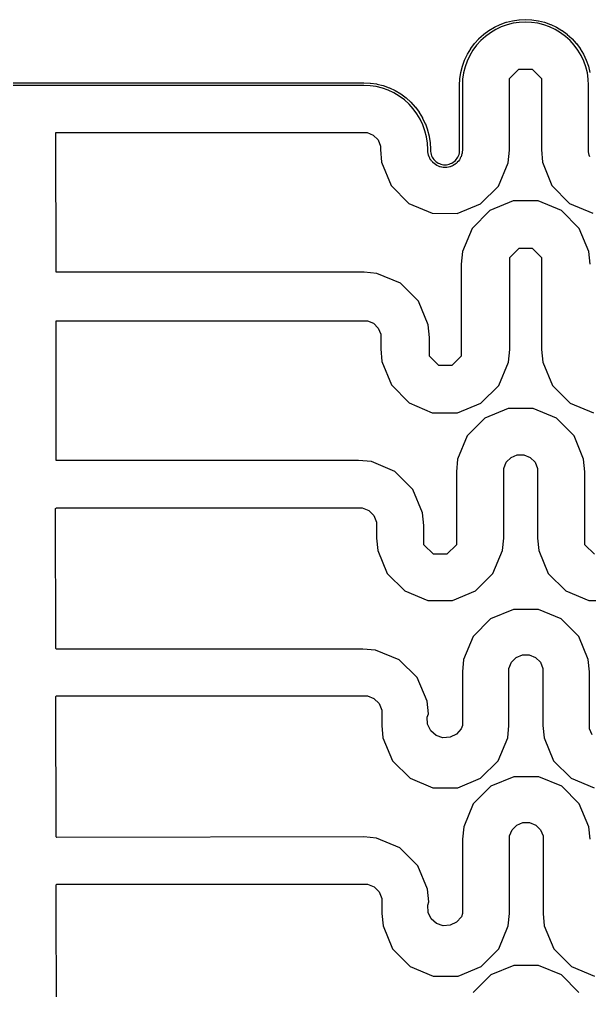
# Model space of a CAD drawing. Header units: metres. Extents: x 0 to 117, y 0 to 64.
# Drawn here: x 49.06 to 54.45, y 32.18 to 41.36 of the extents above; entities that cross this region are included whole.
import ezdxf

# ---------------------------------------------------------------- set-up
doc = ezdxf.new("R2010")
doc.units = ezdxf.units.M

msp = doc.modelspace()

# ---------------------------------------------------------------- linework, layer by layer
for points in [[(54.4571, 40.0601), (54.4521, 40.074), (54.4518, 40.0752), (54.4482, 40.0896), (54.4479, 40.0908), (54.4458, 40.1054), (54.4456, 40.1069), (54.4452, 40.1217), (54.4452, 40.1221), (54.4452, 40.7347), (54.4452, 40.7347), (54.4452, 40.7347), (54.4452, 40.7347), (54.4423, 40.7935), (54.4423, 40.7935), (54.4423, 40.7935), (54.4423, 40.7935), (54.4337, 40.8514), (54.4337, 40.8514), (54.4337, 40.8514), (54.4337, 40.8514), (54.4194, 40.9083), (54.4194, 40.9083), (54.4194, 40.9083), (54.4194, 40.9083), (54.3997, 40.9634), (54.3997, 40.9634), (54.3997, 40.9634), (54.3997, 40.9634), (54.3747, 41.0164), (54.3747, 41.0164), (54.3747, 41.0164), (54.3747, 41.0164), (54.3445, 41.0666), (54.3445, 41.0666), (54.3445, 41.0666), (54.3445, 41.0666), (54.3096, 41.1137), (54.3096, 41.1137), (54.3096, 41.1137), (54.3096, 41.1137), (54.2703, 41.1571), (54.2703, 41.1571), (54.2703, 41.1571), (54.2703, 41.1571), (54.2269, 41.1964), (54.2269, 41.1964), (54.2269, 41.1964), (54.2269, 41.1964), (54.1799, 41.2313), (54.1799, 41.2313), (54.1799, 41.2313), (54.1799, 41.2313), (54.1296, 41.2614), (54.1296, 41.2614), (54.1296, 41.2614), (54.1296, 41.2614), (54.0767, 41.2864), (54.0767, 41.2864), (54.0767, 41.2864), (54.0767, 41.2864), (54.0215, 41.3062), (54.0215, 41.3062), (54.0215, 41.3062), (54.0215, 41.3062), (53.9647, 41.3204), (53.9647, 41.3204), (53.9647, 41.3204), (53.9647, 41.3204), (53.9068, 41.329), (53.9068, 41.329), (53.9068, 41.329), (53.9068, 41.329), (53.8483, 41.3319), (53.8483, 41.3319), (53.8483, 41.3319), (53.8483, 41.3319), (53.7897, 41.329), (53.7897, 41.329), (53.7897, 41.329), (53.7897, 41.329), (53.7318, 41.3204), (53.7318, 41.3204), (53.7318, 41.3204), (53.7318, 41.3204), (53.675, 41.3062), (53.675, 41.3062), (53.675, 41.3062), (53.675, 41.3062), (53.6198, 41.2864), (53.6198, 41.2864), (53.6198, 41.2864), (53.6198, 41.2864), (53.5669, 41.2614), (53.5669, 41.2614), (53.5669, 41.2614), (53.5669, 41.2614), (53.5166, 41.2313), (53.5166, 41.2313), (53.5166, 41.2313), (53.5166, 41.2313), (53.4696, 41.1964), (53.4696, 41.1964), (53.4696, 41.1964), (53.4696, 41.1964), (53.4262, 41.1571), (53.4262, 41.1571), (53.4262, 41.1571), (53.4262, 41.1571), (53.3869, 41.1137), (53.3869, 41.1137), (53.3869, 41.1137), (53.3869, 41.1137), (53.352, 41.0666), (53.352, 41.0666), (53.352, 41.0666), (53.352, 41.0666), (53.3219, 41.0164), (53.3219, 41.0164), (53.3219, 41.0164), (53.3219, 41.0164), (53.2968, 40.9634), (53.2968, 40.9634), (53.2968, 40.9634), (53.2968, 40.9634), (53.2771, 40.9083), (53.2771, 40.9083), (53.2771, 40.9083), (53.2771, 40.9083), (53.2628, 40.8514), (53.2628, 40.8514), (53.2628, 40.8514), (53.2628, 40.8514), (53.2543, 40.7935), (53.2543, 40.7935), (53.2543, 40.7935), (53.2543, 40.7935), (53.2516, 40.7347), (53.2516, 40.7347), (53.2516, 40.7347), (53.2516, 40.7347), (53.2516, 40.1221), (53.2516, 40.1215), (53.2509, 40.1067), (53.2507, 40.1054), (53.2486, 40.0908), (53.2483, 40.0896), (53.2447, 40.0752), (53.2444, 40.074), (53.2394, 40.0601), (53.2389, 40.0589), (53.2326, 40.0455), (53.232, 40.0444), (53.2244, 40.0317), (53.2237, 40.0307), (53.2149, 40.0188), (53.2141, 40.0178), (53.2041, 40.0069), (53.2032, 40.006), (53.1923, 39.9961), (53.1913, 39.9953), (53.1794, 39.9864), (53.1784, 39.9857), (53.1657, 39.9781), (53.1646, 39.9775), (53.1512, 39.9712), (53.15, 39.9707), (53.1361, 39.9658), (53.1349, 39.9654), (53.1206, 39.9618), (53.1193, 39.9616), (53.1047, 39.9594), (53.1034, 39.9593), (53.0887, 39.9585), (53.0874, 39.9585), (53.0726, 39.9593), (53.0714, 39.9594), (53.0567, 39.9616), (53.0555, 39.9618), (53.0411, 39.9654), (53.04, 39.9658), (53.026, 39.9707), (53.0249, 39.9712), (53.0115, 39.9775), (53.0104, 39.9781), (52.9977, 39.9857), (52.9966, 39.9864), (52.9847, 39.9953), (52.9838, 39.9961), (52.9728, 40.006), (52.9719, 40.0069), (52.962, 40.0178), (52.9612, 40.0188), (52.9524, 40.0307), (52.9517, 40.0317), (52.9441, 40.0444), (52.9435, 40.0455), (52.9372, 40.0589), (52.9367, 40.0601), (52.9317, 40.074), (52.9313, 40.0752), (52.9277, 40.0896), (52.9275, 40.0908), (52.9253, 40.1054), (52.9252, 40.1067), (52.9245, 40.1215), (52.9245, 40.1221), (52.9245, 40.1291), (52.9245, 40.1291), (52.9245, 40.1291), (52.9245, 40.1291), (52.9215, 40.1887), (52.9215, 40.1887), (52.9215, 40.1887), (52.9215, 40.1887), (52.9128, 40.2473), (52.9128, 40.2473), (52.9128, 40.2473), (52.9128, 40.2473), (52.8984, 40.3049), (52.8984, 40.3049), (52.8984, 40.3049), (52.8984, 40.3049), (52.8784, 40.3607), (52.8784, 40.3607), (52.8784, 40.3607), (52.8784, 40.3607), (52.8531, 40.4143), (52.8531, 40.4143), (52.8531, 40.4143), (52.8531, 40.4143), (52.8226, 40.4652), (52.8226, 40.4652), (52.8226, 40.4652), (52.8226, 40.4652), (52.7873, 40.5128), (52.7873, 40.5128), (52.7873, 40.5128), (52.7873, 40.5128), (52.7475, 40.5567), (52.7475, 40.5567), (52.7475, 40.5567), (52.7475, 40.5567), (52.7035, 40.5965), (52.7035, 40.5965), (52.7035, 40.5965), (52.7035, 40.5965), (52.6559, 40.6319), (52.6559, 40.6319), (52.6559, 40.6319), (52.6559, 40.6319), (52.605, 40.6624), (52.605, 40.6624), (52.605, 40.6624), (52.605, 40.6624), (52.5514, 40.6877), (52.5514, 40.6877), (52.5514, 40.6877), (52.5514, 40.6877), (52.4956, 40.7077), (52.4956, 40.7077), (52.4956, 40.7077), (52.4956, 40.7077), (52.4381, 40.7221), (52.4381, 40.7221), (52.4381, 40.7221), (52.4381, 40.7221), (52.3794, 40.7308), (52.3794, 40.7308), (52.3794, 40.7308), (52.3794, 40.7308), (52.3199, 40.7337), (52.3199, 40.7337), (52.3199, 40.7337), (52.3199, 40.7337), (44.2171, 40.7337)], [(44.2174, 40.7591), (52.3202, 40.7591), (52.3208, 40.7591), (52.3813, 40.7561), (52.3825, 40.756), (52.4424, 40.7471), (52.4436, 40.7469), (52.5024, 40.7322), (52.5036, 40.7318), (52.5606, 40.7114), (52.5617, 40.7109), (52.6165, 40.6851), (52.6176, 40.6845), (52.6695, 40.6533), (52.6705, 40.6527), (52.7192, 40.6166), (52.7201, 40.6158), (52.765, 40.5751), (52.7659, 40.5743), (52.8065, 40.5294), (52.8073, 40.5284), (52.8434, 40.4798), (52.8441, 40.4788), (52.8752, 40.4268), (52.8758, 40.4257), (52.9017, 40.371), (52.9022, 40.3698), (52.9226, 40.3128), (52.9229, 40.3116), (52.9376, 40.2529), (52.9379, 40.2517), (52.9468, 40.1918), (52.9469, 40.1906), (52.9498, 40.1301), (52.9499, 40.1295), (52.9499, 40.1224), (52.9499, 40.1224), (52.9499, 40.1224), (52.9499, 40.1224), (52.9505, 40.1086), (52.9505, 40.1086), (52.9505, 40.1086), (52.9505, 40.1086), (52.9525, 40.0951), (52.9525, 40.0951), (52.9525, 40.0951), (52.9525, 40.0951), (52.9558, 40.082), (52.9558, 40.082), (52.9558, 40.082), (52.9558, 40.082), (52.9604, 40.0692), (52.9604, 40.0692), (52.9604, 40.0692), (52.9604, 40.0692), (52.9662, 40.057), (52.9662, 40.057), (52.9662, 40.057), (52.9662, 40.057), (52.9732, 40.0453), (52.9732, 40.0453), (52.9732, 40.0453), (52.9732, 40.0453), (52.9812, 40.0344), (52.9812, 40.0344), (52.9812, 40.0344), (52.9812, 40.0344), (52.9903, 40.0244), (52.9903, 40.0244), (52.9903, 40.0244), (52.9903, 40.0244), (53.0004, 40.0153), (53.0004, 40.0153), (53.0004, 40.0153), (53.0004, 40.0153), (53.0113, 40.0072), (53.0113, 40.0072), (53.0113, 40.0072), (53.0113, 40.0072), (53.0229, 40.0003), (53.0229, 40.0003), (53.0229, 40.0003), (53.0229, 40.0003), (53.0352, 39.9945), (53.0352, 39.9945), (53.0352, 39.9945), (53.0352, 39.9945), (53.0479, 39.9899), (53.0479, 39.9899), (53.0479, 39.9899), (53.0479, 39.9899), (53.0611, 39.9866), (53.0611, 39.9866), (53.0611, 39.9866), (53.0611, 39.9866), (53.0745, 39.9846), (53.0745, 39.9846), (53.0745, 39.9846), (53.0745, 39.9846), (53.088, 39.9839), (53.088, 39.9839), (53.088, 39.9839), (53.088, 39.9839), (53.1016, 39.9846), (53.1016, 39.9846), (53.1016, 39.9846), (53.1016, 39.9846), (53.115, 39.9866), (53.115, 39.9866), (53.115, 39.9866), (53.115, 39.9866), (53.1281, 39.9899), (53.1281, 39.9899), (53.1281, 39.9899), (53.1281, 39.9899), (53.1409, 39.9945), (53.1409, 39.9945), (53.1409, 39.9945), (53.1409, 39.9945), (53.1532, 40.0003), (53.1532, 40.0003), (53.1532, 40.0003), (53.1532, 40.0003), (53.1648, 40.0072), (53.1648, 40.0072), (53.1648, 40.0072), (53.1648, 40.0072), (53.1757, 40.0153), (53.1757, 40.0153), (53.1757, 40.0153), (53.1757, 40.0153), (53.1857, 40.0244), (53.1857, 40.0244), (53.1857, 40.0244), (53.1857, 40.0244), (53.1948, 40.0344), (53.1948, 40.0344), (53.1948, 40.0344), (53.1948, 40.0344), (53.2029, 40.0453), (53.2029, 40.0453), (53.2029, 40.0453), (53.2029, 40.0453), (53.2099, 40.057), (53.2099, 40.057), (53.2099, 40.057), (53.2099, 40.057), (53.2157, 40.0692), (53.2157, 40.0692), (53.2157, 40.0692), (53.2157, 40.0692), (53.2202, 40.082), (53.2202, 40.082), (53.2202, 40.082), (53.2202, 40.082), (53.2235, 40.0951), (53.2235, 40.0951), (53.2235, 40.0951), (53.2235, 40.0951), (53.2255, 40.1086), (53.2255, 40.1086), (53.2255, 40.1086), (53.2255, 40.1086), (53.2262, 40.1224), (53.2262, 40.1224), (53.2262, 40.1224), (53.2262, 40.1224), (53.2262, 40.735), (53.2262, 40.7356), (53.2289, 40.7953), (53.229, 40.7966), (53.2378, 40.8558), (53.238, 40.857), (53.2526, 40.915), (53.2529, 40.9162), (53.2731, 40.9726), (53.2736, 40.9737), (53.2992, 41.0278), (53.2997, 41.0289), (53.3305, 41.0802), (53.3312, 41.0812), (53.3668, 41.1293), (53.3676, 41.1303), (53.4078, 41.1746), (53.4087, 41.1755), (53.453, 41.2156), (53.454, 41.2164), (53.502, 41.2521), (53.503, 41.2528), (53.5544, 41.2835), (53.5555, 41.2841), (53.6095, 41.3097), (53.6107, 41.3102), (53.667, 41.3303), (53.6682, 41.3307), (53.7262, 41.3452), (53.7275, 41.3454), (53.7866, 41.3542), (53.7879, 41.3543), (53.8476, 41.3573), (53.8489, 41.3573), (53.9086, 41.3543), (53.9099, 41.3542), (53.969, 41.3454), (53.9703, 41.3452), (54.0283, 41.3307), (54.0295, 41.3303), (54.0858, 41.3102), (54.087, 41.3097), (54.141, 41.2841), (54.1421, 41.2835), (54.1935, 41.2528), (54.1945, 41.2521), (54.2425, 41.2164), (54.2435, 41.2156), (54.2878, 41.1755), (54.2887, 41.1746), (54.3289, 41.1303), (54.3297, 41.1293), (54.3653, 41.0812), (54.366, 41.0802), (54.3968, 41.0289), (54.3974, 41.0278), (54.4229, 40.9737), (54.4234, 40.9726), (54.4436, 40.9162), (54.4439, 40.915), (54.4585, 40.857)], [(49.4081, 40.2877), (52.3517, 40.2877), (52.4099, 40.2636), (52.4546, 40.2189), (52.4784, 40.1607), (52.4784, 40.1292), (52.4784, 40.1292), (52.4784, 40.1292), (52.4784, 40.1292), (52.4888, 40.0098), (52.4888, 40.0098), (52.4888, 40.0098), (52.4888, 40.0098), (52.4888, 40.0098), (52.4888, 40.0098), (52.4888, 40.0098), (52.4888, 40.0098), (52.578, 39.7883), (52.578, 39.7883), (52.578, 39.7883), (52.578, 39.7883), (52.578, 39.7883), (52.578, 39.7883), (52.578, 39.7883), (52.578, 39.7883), (52.578, 39.7883), (52.578, 39.7883), (52.7454, 39.6182), (52.7454, 39.6182), (52.7454, 39.6182), (52.7454, 39.6182), (52.7454, 39.6182), (52.7454, 39.6182), (52.7454, 39.6182), (52.7454, 39.6182), (52.7454, 39.6182), (52.7454, 39.6182), (52.9651, 39.5252), (52.9651, 39.5252), (52.9651, 39.5252), (52.9651, 39.5252), (52.9651, 39.5252), (52.9651, 39.5252), (52.9651, 39.5252), (52.9651, 39.5252), (52.9651, 39.5252), (52.9651, 39.5252), (53.2039, 39.5237), (53.2039, 39.5237), (53.2039, 39.5237), (53.2039, 39.5237), (53.2039, 39.5237), (53.2039, 39.5237), (53.2039, 39.5237), (53.2039, 39.5237), (53.2039, 39.5237), (53.2039, 39.5237), (53.4248, 39.6141), (53.4248, 39.6141), (53.4248, 39.6141), (53.4248, 39.6141), (53.4248, 39.6141), (53.4248, 39.6141), (53.4248, 39.6141), (53.4248, 39.6141), (53.4248, 39.6141), (53.4248, 39.6141), (53.594, 39.7825), (53.594, 39.7825), (53.594, 39.7825), (53.594, 39.7825), (53.594, 39.7825), (53.594, 39.7825), (53.594, 39.7825), (53.594, 39.7825), (53.594, 39.7825), (53.594, 39.7825), (53.6857, 40.003), (53.6857, 40.003), (53.6857, 40.003), (53.6857, 40.003), (53.6857, 40.003), (53.6857, 40.003), (53.6857, 40.003), (53.6857, 40.003), (53.6974, 40.1221), (53.6974, 40.1221), (53.6974, 40.1221), (53.6974, 40.1221), (53.6974, 40.7975), (53.7858, 40.8859), (53.9107, 40.8859), (53.9991, 40.7975), (53.9991, 40.1292), (53.9991, 40.1292), (53.9991, 40.1292), (53.9991, 40.1292), (54.0095, 40.0098), (54.0095, 40.0098), (54.0095, 40.0098), (54.0095, 40.0098), (54.0095, 40.0098), (54.0095, 40.0098), (54.0095, 40.0098), (54.0095, 40.0098), (54.0987, 39.7883), (54.0987, 39.7883), (54.0987, 39.7883), (54.0987, 39.7883), (54.0987, 39.7883), (54.0987, 39.7883), (54.0987, 39.7883), (54.0987, 39.7883), (54.0987, 39.7883), (54.0987, 39.7883), (54.2658, 39.6182), (54.2658, 39.6182), (54.2658, 39.6182), (54.2658, 39.6182), (54.2658, 39.6182), (54.2658, 39.6182), (54.2658, 39.6182), (54.2658, 39.6182), (54.2658, 39.6182), (54.2658, 39.6182), (54.4858, 39.5252)], [(54.4601, 39.0441), (54.4485, 39.163), (54.4485, 39.163), (54.4485, 39.163), (54.4485, 39.163), (54.4485, 39.163), (54.4485, 39.163), (54.4485, 39.163), (54.4485, 39.163), (54.3575, 39.3827), (54.3575, 39.3827), (54.3575, 39.3827), (54.3575, 39.3827), (54.3575, 39.3827), (54.3575, 39.3827), (54.3575, 39.3827), (54.3575, 39.3827), (54.3575, 39.3827), (54.3575, 39.3827), (54.1894, 39.5508), (54.1894, 39.5508), (54.1894, 39.5508), (54.1894, 39.5508), (54.1894, 39.5508), (54.1894, 39.5508), (54.1894, 39.5508), (54.1894, 39.5508), (54.1894, 39.5508), (54.1894, 39.5508), (53.9697, 39.6418), (53.9697, 39.6418), (53.9697, 39.6418), (53.9697, 39.6418), (53.9697, 39.6418), (53.9697, 39.6418), (53.9697, 39.6418), (53.9697, 39.6418), (53.9697, 39.6418), (53.9697, 39.6418), (53.7319, 39.6418), (53.7319, 39.6418), (53.7319, 39.6418), (53.7319, 39.6418), (53.7319, 39.6418), (53.7319, 39.6418), (53.7319, 39.6418), (53.7319, 39.6418), (53.7319, 39.6418), (53.7319, 39.6418), (53.5122, 39.5508), (53.5122, 39.5508), (53.5122, 39.5508), (53.5122, 39.5508), (53.5122, 39.5508), (53.5122, 39.5508), (53.5122, 39.5508), (53.5122, 39.5508), (53.5122, 39.5508), (53.5122, 39.5508), (53.3441, 39.3827), (53.3441, 39.3827), (53.3441, 39.3827), (53.3441, 39.3827), (53.3441, 39.3827), (53.3441, 39.3827), (53.3441, 39.3827), (53.3441, 39.3827), (53.3441, 39.3827), (53.3441, 39.3827), (53.2529, 39.163), (53.2529, 39.163), (53.2529, 39.163), (53.2529, 39.163), (53.2529, 39.163), (53.2529, 39.163), (53.2529, 39.163), (53.2529, 39.163), (53.2412, 39.0441), (53.2412, 39.0441), (53.2412, 39.0441), (53.2412, 39.0441), (53.2412, 38.1757), (53.1528, 38.0873), (53.0281, 38.0873), (52.9397, 38.1757), (52.9397, 38.3515), (52.9397, 38.3515), (52.9397, 38.3515), (52.9397, 38.3515), (52.9278, 38.4719), (52.9278, 38.4719), (52.9278, 38.4719), (52.9278, 38.4719), (52.9278, 38.4719), (52.9278, 38.4719), (52.9278, 38.4719), (52.9278, 38.4719), (52.8356, 38.6941), (52.8356, 38.6941), (52.8356, 38.6941), (52.8356, 38.6941), (52.8356, 38.6941), (52.8356, 38.6941), (52.8356, 38.6941), (52.8356, 38.6941), (52.8356, 38.6941), (52.8356, 38.6941), (52.6654, 38.8643), (52.6654, 38.8643), (52.6654, 38.8643), (52.6654, 38.8643), (52.6654, 38.8643), (52.6654, 38.8643), (52.6654, 38.8643), (52.6654, 38.8643), (52.6654, 38.8643), (52.6654, 38.8643), (52.4431, 38.9565), (52.4431, 38.9565), (52.4431, 38.9565), (52.4431, 38.9565), (52.4431, 38.9565), (52.4431, 38.9565), (52.4431, 38.9565), (52.4431, 38.9565), (52.3227, 38.9684), (52.3227, 38.9684), (52.3227, 38.9684), (52.3227, 38.9684), (49.4099, 38.9684), (49.4081, 40.2877)], [(49.4106, 37.1904), (49.4106, 38.5097), (52.3542, 38.5097), (52.4124, 38.4856), (52.4568, 38.4411), (52.481, 38.383), (52.481, 38.245), (52.481, 38.245), (52.481, 38.245), (52.481, 38.245), (52.4914, 38.1257), (52.4914, 38.1257), (52.4914, 38.1257), (52.4914, 38.1257), (52.4914, 38.1257), (52.4914, 38.1257), (52.4914, 38.1257), (52.4914, 38.1257), (52.5805, 37.9042), (52.5805, 37.9042), (52.5805, 37.9042), (52.5805, 37.9042), (52.5805, 37.9042), (52.5805, 37.9042), (52.5805, 37.9042), (52.5805, 37.9042), (52.5805, 37.9042), (52.5805, 37.9042), (52.7479, 37.734), (52.7479, 37.734), (52.7479, 37.734), (52.7479, 37.734), (52.7479, 37.734), (52.7479, 37.734), (52.7479, 37.734), (52.7479, 37.734), (52.7479, 37.734), (52.7479, 37.734), (52.9676, 37.641), (52.9676, 37.641), (52.9676, 37.641), (52.9676, 37.641), (52.9676, 37.641), (52.9676, 37.641), (52.9676, 37.641), (52.9676, 37.641), (52.9676, 37.641), (52.9676, 37.641), (53.2064, 37.6397), (53.2064, 37.6397), (53.2064, 37.6397), (53.2064, 37.6397), (53.2064, 37.6397), (53.2064, 37.6397), (53.2064, 37.6397), (53.2064, 37.6397), (53.2064, 37.6397), (53.2064, 37.6397), (53.4274, 37.7302), (53.4274, 37.7302), (53.4274, 37.7302), (53.4274, 37.7302), (53.4274, 37.7302), (53.4274, 37.7302), (53.4274, 37.7302), (53.4274, 37.7302), (53.4274, 37.7302), (53.4274, 37.7302), (53.5965, 37.8983), (53.5965, 37.8983), (53.5965, 37.8983), (53.5965, 37.8983), (53.5965, 37.8983), (53.5965, 37.8983), (53.5965, 37.8983), (53.5965, 37.8983), (53.5965, 37.8983), (53.5965, 37.8983), (53.6882, 38.1188), (53.6882, 38.1188), (53.6882, 38.1188), (53.6882, 38.1188), (53.6882, 38.1188), (53.6882, 38.1188), (53.6882, 38.1188), (53.6882, 38.1188), (53.6999, 38.2379), (53.6999, 38.2379), (53.6999, 38.2379), (53.6999, 38.2379), (53.6999, 39.1066), (53.7883, 39.195), (53.9133, 39.195), (54.0014, 39.1066), (54.0014, 38.2379), (54.0014, 38.2379), (54.0014, 38.2379), (54.0014, 38.2379), (54.0134, 38.119), (54.0134, 38.119), (54.0134, 38.119), (54.0134, 38.119), (54.0134, 38.119), (54.0134, 38.119), (54.0134, 38.119), (54.0134, 38.119), (54.1043, 37.8993), (54.1043, 37.8993), (54.1043, 37.8993), (54.1043, 37.8993), (54.1043, 37.8993), (54.1043, 37.8993), (54.1043, 37.8993), (54.1043, 37.8993), (54.1043, 37.8993), (54.1043, 37.8993), (54.2724, 37.7312), (54.2724, 37.7312), (54.2724, 37.7312), (54.2724, 37.7312), (54.2724, 37.7312), (54.2724, 37.7312), (54.2724, 37.7312), (54.2724, 37.7312), (54.2724, 37.7312), (54.2724, 37.7312), (54.4921, 37.6403)], [(54.5005, 36.3032), (54.4104, 36.3931), (54.4104, 37.0832), (54.4104, 37.0832), (54.4104, 37.0832), (54.4104, 37.0832), (54.3987, 37.2016), (54.3987, 37.2016), (54.3987, 37.2016), (54.3987, 37.2016), (54.3987, 37.2016), (54.3987, 37.2016), (54.3987, 37.2016), (54.3987, 37.2016), (54.308, 37.4208), (54.308, 37.4208), (54.308, 37.4208), (54.308, 37.4208), (54.308, 37.4208), (54.308, 37.4208), (54.308, 37.4208), (54.308, 37.4208), (54.308, 37.4208), (54.308, 37.4208), (54.1404, 37.5884), (54.1404, 37.5884), (54.1404, 37.5884), (54.1404, 37.5884), (54.1404, 37.5884), (54.1404, 37.5884), (54.1404, 37.5884), (54.1404, 37.5884), (54.1404, 37.5884), (54.1404, 37.5884), (53.9214, 37.6791), (53.9214, 37.6791), (53.9214, 37.6791), (53.9214, 37.6791), (53.9214, 37.6791), (53.9214, 37.6791), (53.9214, 37.6791), (53.9214, 37.6791), (53.9214, 37.6791), (53.9214, 37.6791), (53.6842, 37.6791), (53.6842, 37.6791), (53.6842, 37.6791), (53.6842, 37.6791), (53.6842, 37.6791), (53.6842, 37.6791), (53.6842, 37.6791), (53.6842, 37.6791), (53.6842, 37.6791), (53.6842, 37.6791), (53.4652, 37.5884), (53.4652, 37.5884), (53.4652, 37.5884), (53.4652, 37.5884), (53.4652, 37.5884), (53.4652, 37.5884), (53.4652, 37.5884), (53.4652, 37.5884), (53.4652, 37.5884), (53.4652, 37.5884), (53.2976, 37.4208), (53.2976, 37.4208), (53.2976, 37.4208), (53.2976, 37.4208), (53.2976, 37.4208), (53.2976, 37.4208), (53.2976, 37.4208), (53.2976, 37.4208), (53.2976, 37.4208), (53.2976, 37.4208), (53.2069, 37.2016), (53.2069, 37.2016), (53.2069, 37.2016), (53.2069, 37.2016), (53.2069, 37.2016), (53.2069, 37.2016), (53.2069, 37.2016), (53.2069, 37.2016), (53.1952, 37.0832), (53.1952, 37.0832), (53.1952, 37.0832), (53.1952, 37.0832), (53.1952, 36.3931), (53.105, 36.3032), (52.9778, 36.3032), (52.8879, 36.3931), (52.8879, 36.5735), (52.8879, 36.5735), (52.8879, 36.5735), (52.8879, 36.5735), (52.8759, 36.6939), (52.8759, 36.6939), (52.8759, 36.6939), (52.8759, 36.6939), (52.8759, 36.6939), (52.8759, 36.6939), (52.8759, 36.6939), (52.8759, 36.6939), (52.7837, 36.9161), (52.7837, 36.9161), (52.7837, 36.9161), (52.7837, 36.9161), (52.7837, 36.9161), (52.7837, 36.9161), (52.7837, 36.9161), (52.7837, 36.9161), (52.7837, 36.9161), (52.7837, 36.9161), (52.6136, 37.0863), (52.6136, 37.0863), (52.6136, 37.0863), (52.6136, 37.0863), (52.6136, 37.0863), (52.6136, 37.0863), (52.6136, 37.0863), (52.6136, 37.0863), (52.6136, 37.0863), (52.6136, 37.0863), (52.3913, 37.1785), (52.3913, 37.1785), (52.3913, 37.1785), (52.3913, 37.1785), (52.3913, 37.1785), (52.3913, 37.1785), (52.3913, 37.1785), (52.3913, 37.1785), (52.2709, 37.1904), (52.2709, 37.1904), (52.2709, 37.1904), (52.2709, 37.1904), (49.4106, 37.1904)], [(49.4063, 36.7363), (49.4129, 36.7431), (52.3047, 36.7431), (52.3669, 36.7172), (52.4147, 36.6695), (52.4406, 36.6072), (52.4406, 36.4566), (52.4406, 36.4566), (52.4406, 36.4566), (52.4406, 36.4566), (52.452, 36.3395), (52.452, 36.3395), (52.452, 36.3395), (52.452, 36.3395), (52.452, 36.3395), (52.452, 36.3395), (52.452, 36.3395), (52.452, 36.3395), (52.5419, 36.1229), (52.5419, 36.1229), (52.5419, 36.1229), (52.5419, 36.1229), (52.5419, 36.1229), (52.5419, 36.1229), (52.5419, 36.1229), (52.5419, 36.1229), (52.5419, 36.1229), (52.5419, 36.1229), (52.7075, 35.957), (52.7075, 35.957), (52.7075, 35.957), (52.7075, 35.957), (52.7075, 35.957), (52.7075, 35.957), (52.7075, 35.957), (52.7075, 35.957), (52.7075, 35.957), (52.7075, 35.957), (52.9242, 35.8673), (52.9242, 35.8673), (52.9242, 35.8673), (52.9242, 35.8673), (52.9242, 35.8673), (52.9242, 35.8673), (52.9242, 35.8673), (52.9242, 35.8673), (52.9242, 35.8673), (52.9242, 35.8673), (53.1586, 35.8673), (53.1586, 35.8673), (53.1586, 35.8673), (53.1586, 35.8673), (53.1586, 35.8673), (53.1586, 35.8673), (53.1586, 35.8673), (53.1586, 35.8673), (53.1586, 35.8673), (53.1586, 35.8673), (53.3753, 35.957), (53.3753, 35.957), (53.3753, 35.957), (53.3753, 35.957), (53.3753, 35.957), (53.3753, 35.957), (53.3753, 35.957), (53.3753, 35.957), (53.3753, 35.957), (53.3753, 35.957), (53.5412, 36.1229), (53.5412, 36.1229), (53.5412, 36.1229), (53.5412, 36.1229), (53.5412, 36.1229), (53.5412, 36.1229), (53.5412, 36.1229), (53.5412, 36.1229), (53.5412, 36.1229), (53.5412, 36.1229), (53.6308, 36.3395), (53.6308, 36.3395), (53.6308, 36.3395), (53.6308, 36.3395), (53.6308, 36.3395), (53.6308, 36.3395), (53.6308, 36.3395), (53.6308, 36.3395), (53.6425, 36.4566), (53.6425, 36.4566), (53.6425, 36.4566), (53.6425, 36.4566), (53.6425, 37.115), (53.6669, 37.1739), (53.7119, 37.2191), (53.7708, 37.2435), (53.8345, 37.2435), (53.8937, 37.2191), (53.9387, 37.1739), (53.9631, 37.115), (53.9631, 36.4566), (53.9631, 36.4566), (53.9631, 36.4566), (53.9631, 36.4566), (53.9747, 36.3395), (53.9747, 36.3395), (53.9747, 36.3395), (53.9747, 36.3395), (53.9747, 36.3395), (53.9747, 36.3395), (53.9747, 36.3395), (53.9747, 36.3395), (54.0644, 36.1229), (54.0644, 36.1229), (54.0644, 36.1229), (54.0644, 36.1229), (54.0644, 36.1229), (54.0644, 36.1229), (54.0644, 36.1229), (54.0644, 36.1229), (54.0644, 36.1229), (54.0644, 36.1229), (54.2303, 35.957), (54.2303, 35.957), (54.2303, 35.957), (54.2303, 35.957), (54.2303, 35.957), (54.2303, 35.957), (54.2303, 35.957), (54.2303, 35.957), (54.2303, 35.957), (54.2303, 35.957), (54.4469, 35.8673), (54.4469, 35.8673), (54.4469, 35.8673), (54.4469, 35.8673), (54.4469, 35.8673), (54.4469, 35.8673), (54.4469, 35.8673), (54.4469, 35.8673), (54.4469, 35.8673), (54.4469, 35.8673), (54.6814, 35.8673)], [(54.4787, 34.5953), (54.4543, 34.6542), (54.4543, 35.193), (54.4543, 35.193), (54.4543, 35.193), (54.4543, 35.193), (54.4426, 35.3101), (54.4426, 35.3101), (54.4426, 35.3101), (54.4426, 35.3101), (54.4426, 35.3101), (54.4426, 35.3101), (54.4426, 35.3101), (54.4426, 35.3101), (54.353, 35.527), (54.353, 35.527), (54.353, 35.527), (54.353, 35.527), (54.353, 35.527), (54.353, 35.527), (54.353, 35.527), (54.353, 35.527), (54.353, 35.527), (54.353, 35.527), (54.1868, 35.6928), (54.1868, 35.6928), (54.1868, 35.6928), (54.1868, 35.6928), (54.1868, 35.6928), (54.1868, 35.6928), (54.1868, 35.6928), (54.1868, 35.6928), (54.1868, 35.6928), (54.1868, 35.6928), (53.9702, 35.7825), (53.9702, 35.7825), (53.9702, 35.7825), (53.9702, 35.7825), (53.9702, 35.7825), (53.9702, 35.7825), (53.9702, 35.7825), (53.9702, 35.7825), (53.9702, 35.7825), (53.9702, 35.7825), (53.7357, 35.7825), (53.7357, 35.7825), (53.7357, 35.7825), (53.7357, 35.7825), (53.7357, 35.7825), (53.7357, 35.7825), (53.7357, 35.7825), (53.7357, 35.7825), (53.7357, 35.7825), (53.7357, 35.7825), (53.5188, 35.6928), (53.5188, 35.6928), (53.5188, 35.6928), (53.5188, 35.6928), (53.5188, 35.6928), (53.5188, 35.6928), (53.5188, 35.6928), (53.5188, 35.6928), (53.5188, 35.6928), (53.5188, 35.6928), (53.353, 35.527), (53.353, 35.527), (53.353, 35.527), (53.353, 35.527), (53.353, 35.527), (53.353, 35.527), (53.353, 35.527), (53.353, 35.527), (53.353, 35.527), (53.353, 35.527), (53.2633, 35.3101), (53.2633, 35.3101), (53.2633, 35.3101), (53.2633, 35.3101), (53.2633, 35.3101), (53.2633, 35.3101), (53.2633, 35.3101), (53.2633, 35.3101), (53.2516, 35.193), (53.2516, 35.193), (53.2516, 35.193), (53.2516, 35.193), (53.2516, 34.6862), (53.2409, 34.6542), (53.1962, 34.6034), (53.1358, 34.5737), (53.0682, 34.5694), (53.0045, 34.591), (52.9537, 34.6354), (52.9237, 34.6961), (52.9194, 34.7635), (52.9303, 34.7955), (52.9303, 34.7955), (52.9303, 34.7955), (52.9303, 34.7955), (52.9303, 34.7955), (52.9303, 34.7955), (52.9303, 34.7955), (52.9303, 34.7955), (52.9303, 34.7955), (52.9303, 34.7955), (52.9184, 34.9156), (52.9184, 34.9156), (52.9184, 34.9156), (52.9184, 34.9156), (52.9184, 34.9156), (52.9184, 34.9156), (52.9184, 34.9156), (52.9184, 34.9156), (52.8257, 35.1373), (52.8257, 35.1373), (52.8257, 35.1373), (52.8257, 35.1373), (52.8257, 35.1373), (52.8257, 35.1373), (52.8257, 35.1373), (52.8257, 35.1373), (52.8257, 35.1373), (52.8257, 35.1373), (52.6545, 35.3057), (52.6545, 35.3057), (52.6545, 35.3057), (52.6545, 35.3057), (52.6545, 35.3057), (52.6545, 35.3057), (52.6545, 35.3057), (52.6545, 35.3057), (52.6545, 35.3057), (52.6545, 35.3057), (52.4314, 35.3954), (52.4314, 35.3954), (52.4314, 35.3954), (52.4314, 35.3954), (52.4314, 35.3954), (52.4314, 35.3954), (52.4314, 35.3954), (52.4314, 35.3954), (52.311, 35.4056), (52.311, 35.4056), (52.311, 35.4056), (52.311, 35.4056), (49.4149, 35.4056), (49.4081, 35.4124), (49.4063, 36.7363)], [(49.4088, 34.9583), (49.4154, 34.9651), (52.3537, 34.9651), (52.4162, 34.9392), (52.464, 34.8915), (52.4896, 34.8292), (52.4896, 34.6862), (52.4896, 34.6862), (52.4896, 34.6862), (52.4896, 34.6862), (52.5013, 34.5689), (52.5013, 34.5689), (52.5013, 34.5689), (52.5013, 34.5689), (52.5013, 34.5689), (52.5013, 34.5689), (52.5013, 34.5689), (52.5013, 34.5689), (52.591, 34.3522), (52.591, 34.3522), (52.591, 34.3522), (52.591, 34.3522), (52.591, 34.3522), (52.591, 34.3522), (52.591, 34.3522), (52.591, 34.3522), (52.591, 34.3522), (52.591, 34.3522), (52.7568, 34.1864), (52.7568, 34.1864), (52.7568, 34.1864), (52.7568, 34.1864), (52.7568, 34.1864), (52.7568, 34.1864), (52.7568, 34.1864), (52.7568, 34.1864), (52.7568, 34.1864), (52.7568, 34.1864), (52.9737, 34.0964), (52.9737, 34.0964), (52.9737, 34.0964), (52.9737, 34.0964), (52.9737, 34.0964), (52.9737, 34.0964), (52.9737, 34.0964), (52.9737, 34.0964), (52.9737, 34.0964), (52.9737, 34.0964), (53.2082, 34.0964), (53.2082, 34.0964), (53.2082, 34.0964), (53.2082, 34.0964), (53.2082, 34.0964), (53.2082, 34.0964), (53.2082, 34.0964), (53.2082, 34.0964), (53.2082, 34.0964), (53.2082, 34.0964), (53.4248, 34.1864), (53.4248, 34.1864), (53.4248, 34.1864), (53.4248, 34.1864), (53.4248, 34.1864), (53.4248, 34.1864), (53.4248, 34.1864), (53.4248, 34.1864), (53.4248, 34.1864), (53.4248, 34.1864), (53.591, 34.3522), (53.591, 34.3522), (53.591, 34.3522), (53.591, 34.3522), (53.591, 34.3522), (53.591, 34.3522), (53.591, 34.3522), (53.591, 34.3522), (53.591, 34.3522), (53.591, 34.3522), (53.6806, 34.5689), (53.6806, 34.5689), (53.6806, 34.5689), (53.6806, 34.5689), (53.6806, 34.5689), (53.6806, 34.5689), (53.6806, 34.5689), (53.6806, 34.5689), (53.6923, 34.6862), (53.6923, 34.6862), (53.6923, 34.6862), (53.6923, 34.6862), (53.6923, 35.225), (53.7167, 35.2839), (53.7619, 35.3291), (53.8211, 35.3535), (53.8848, 35.3535), (53.944, 35.3291), (53.9892, 35.2839), (54.0136, 35.225), (54.0136, 34.6862), (54.0136, 34.6862), (54.0136, 34.6862), (54.0136, 34.6862), (54.0253, 34.5689), (54.0253, 34.5689), (54.0253, 34.5689), (54.0253, 34.5689), (54.0253, 34.5689), (54.0253, 34.5689), (54.0253, 34.5689), (54.0253, 34.5689), (54.115, 34.3522), (54.115, 34.3522), (54.115, 34.3522), (54.115, 34.3522), (54.115, 34.3522), (54.115, 34.3522), (54.115, 34.3522), (54.115, 34.3522), (54.115, 34.3522), (54.115, 34.3522), (54.2808, 34.1864), (54.2808, 34.1864), (54.2808, 34.1864), (54.2808, 34.1864), (54.2808, 34.1864), (54.2808, 34.1864), (54.2808, 34.1864), (54.2808, 34.1864), (54.2808, 34.1864), (54.2808, 34.1864), (54.4977, 34.0964)], [(54.4596, 33.6093), (54.448, 33.7271), (54.448, 33.7271), (54.448, 33.7271), (54.448, 33.7271), (54.448, 33.7271), (54.448, 33.7271), (54.448, 33.7271), (54.448, 33.7271), (54.3578, 33.9446), (54.3578, 33.9446), (54.3578, 33.9446), (54.3578, 33.9446), (54.3578, 33.9446), (54.3578, 33.9446), (54.3578, 33.9446), (54.3578, 33.9446), (54.3578, 33.9446), (54.3578, 33.9446), (54.1914, 34.1109), (54.1914, 34.1109), (54.1914, 34.1109), (54.1914, 34.1109), (54.1914, 34.1109), (54.1914, 34.1109), (54.1914, 34.1109), (54.1914, 34.1109), (54.1914, 34.1109), (54.1914, 34.1109), (53.974, 34.2008), (53.974, 34.2008), (53.974, 34.2008), (53.974, 34.2008), (53.974, 34.2008), (53.974, 34.2008), (53.974, 34.2008), (53.974, 34.2008), (53.974, 34.2008), (53.974, 34.2008), (53.7385, 34.2008), (53.7385, 34.2008), (53.7385, 34.2008), (53.7385, 34.2008), (53.7385, 34.2008), (53.7385, 34.2008), (53.7385, 34.2008), (53.7385, 34.2008), (53.7385, 34.2008), (53.7385, 34.2008), (53.5211, 34.1109), (53.5211, 34.1109), (53.5211, 34.1109), (53.5211, 34.1109), (53.5211, 34.1109), (53.5211, 34.1109), (53.5211, 34.1109), (53.5211, 34.1109), (53.5211, 34.1109), (53.5211, 34.1109), (53.3547, 33.9446), (53.3547, 33.9446), (53.3547, 33.9446), (53.3547, 33.9446), (53.3547, 33.9446), (53.3547, 33.9446), (53.3547, 33.9446), (53.3547, 33.9446), (53.3547, 33.9446), (53.3547, 33.9446), (53.2646, 33.7271), (53.2646, 33.7271), (53.2646, 33.7271), (53.2646, 33.7271), (53.2646, 33.7271), (53.2646, 33.7271), (53.2646, 33.7271), (53.2646, 33.7271), (53.2531, 33.6093), (53.2531, 33.6093), (53.2531, 33.6093), (53.2531, 33.6093), (53.2531, 32.9082), (53.2422, 32.8767), (53.198, 32.8267), (53.1381, 32.7975), (53.0713, 32.7932), (53.0083, 32.815), (52.9582, 32.8592), (52.9288, 32.9192), (52.9247, 32.986), (52.9356, 33.0175), (52.9356, 33.0175), (52.9356, 33.0175), (52.9356, 33.0175), (52.9356, 33.0175), (52.9356, 33.0175), (52.9356, 33.0175), (52.9356, 33.0175), (52.9356, 33.0175), (52.9356, 33.0175), (52.9237, 33.1376), (52.9237, 33.1376), (52.9237, 33.1376), (52.9237, 33.1376), (52.9237, 33.1376), (52.9237, 33.1376), (52.9237, 33.1376), (52.9237, 33.1376), (52.8317, 33.3591), (52.8317, 33.3591), (52.8317, 33.3591), (52.8317, 33.3591), (52.8317, 33.3591), (52.8317, 33.3591), (52.8317, 33.3591), (52.8317, 33.3591), (52.8317, 33.3591), (52.8317, 33.3591), (52.6618, 33.5288), (52.6618, 33.5288), (52.6618, 33.5288), (52.6618, 33.5288), (52.6618, 33.5288), (52.6618, 33.5288), (52.6618, 33.5288), (52.6618, 33.5288), (52.6618, 33.5288), (52.6618, 33.5288), (52.4398, 33.6202), (52.4398, 33.6202), (52.4398, 33.6202), (52.4398, 33.6202), (52.4398, 33.6202), (52.4398, 33.6202), (52.4398, 33.6202), (52.4398, 33.6202), (52.3197, 33.6316), (52.3197, 33.6316), (52.3197, 33.6316), (52.3197, 33.6316), (49.4172, 33.6276), (49.4106, 33.6344), (49.4088, 34.9583)], [(49.4111, 33.1803), (49.418, 33.1871), (52.3552, 33.1871), (52.4175, 33.1612), (52.4652, 33.1135), (52.4911, 33.0512), (52.4911, 32.9082), (52.4911, 32.9082), (52.4911, 32.9082), (52.4911, 32.9082), (52.5026, 32.7906), (52.5026, 32.7906), (52.5026, 32.7906), (52.5026, 32.7906), (52.5026, 32.7906), (52.5026, 32.7906), (52.5026, 32.7906), (52.5026, 32.7906), (52.5927, 32.5732), (52.5927, 32.5732), (52.5927, 32.5732), (52.5927, 32.5732), (52.5927, 32.5732), (52.5927, 32.5732), (52.5927, 32.5732), (52.5927, 32.5732), (52.5927, 32.5732), (52.5927, 32.5732), (52.7591, 32.4066), (52.7591, 32.4066), (52.7591, 32.4066), (52.7591, 32.4066), (52.7591, 32.4066), (52.7591, 32.4066), (52.7591, 32.4066), (52.7591, 32.4066), (52.7591, 32.4066), (52.7591, 32.4066), (52.9768, 32.3167), (52.9768, 32.3167), (52.9768, 32.3167), (52.9768, 32.3167), (52.9768, 32.3167), (52.9768, 32.3167), (52.9768, 32.3167), (52.9768, 32.3167), (52.9768, 32.3167), (52.9768, 32.3167), (53.212, 32.3167), (53.212, 32.3167), (53.212, 32.3167), (53.212, 32.3167), (53.212, 32.3167), (53.212, 32.3167), (53.212, 32.3167), (53.212, 32.3167), (53.212, 32.3167), (53.212, 32.3167), (53.4294, 32.4066), (53.4294, 32.4066), (53.4294, 32.4066), (53.4294, 32.4066), (53.4294, 32.4066), (53.4294, 32.4066), (53.4294, 32.4066), (53.4294, 32.4066), (53.4294, 32.4066), (53.4294, 32.4066), (53.596, 32.5732), (53.596, 32.5732), (53.596, 32.5732), (53.596, 32.5732), (53.596, 32.5732), (53.596, 32.5732), (53.596, 32.5732), (53.596, 32.5732), (53.596, 32.5732), (53.596, 32.5732), (53.686, 32.7906), (53.686, 32.7906), (53.686, 32.7906), (53.686, 32.7906), (53.686, 32.7906), (53.686, 32.7906), (53.686, 32.7906), (53.686, 32.7906), (53.6976, 32.9082), (53.6976, 32.9082), (53.6976, 32.9082), (53.6976, 32.9082), (53.6976, 33.641), (53.7218, 33.6992), (53.7665, 33.7439), (53.8249, 33.768), (53.8879, 33.768), (53.9463, 33.7439), (53.991, 33.6992), (54.0151, 33.641), (54.0151, 32.9082), (54.0151, 32.9082), (54.0151, 32.9082), (54.0151, 32.9082), (54.0266, 32.7906), (54.0266, 32.7906), (54.0266, 32.7906), (54.0266, 32.7906), (54.0266, 32.7906), (54.0266, 32.7906), (54.0266, 32.7906), (54.0266, 32.7906), (54.1167, 32.5732), (54.1167, 32.5732), (54.1167, 32.5732), (54.1167, 32.5732), (54.1167, 32.5732), (54.1167, 32.5732), (54.1167, 32.5732), (54.1167, 32.5732), (54.1167, 32.5732), (54.1167, 32.5732), (54.2831, 32.4068), (54.2831, 32.4068), (54.2831, 32.4068), (54.2831, 32.4068), (54.2831, 32.4068), (54.2831, 32.4068), (54.2831, 32.4068), (54.2831, 32.4068), (54.2831, 32.4068), (54.2831, 32.4068), (54.5005, 32.3167)], [(49.4129, 31.8564), (49.4111, 33.1803)], [(54.3542, 32.1625), (54.1884, 32.3286), (54.1884, 32.3286), (54.1884, 32.3286), (54.1884, 32.3286), (54.1884, 32.3286), (54.1884, 32.3286), (54.1884, 32.3286), (54.1884, 32.3286), (54.1884, 32.3286), (54.1884, 32.3286), (53.9717, 32.4183), (53.9717, 32.4183), (53.9717, 32.4183), (53.9717, 32.4183), (53.9717, 32.4183), (53.9717, 32.4183), (53.9717, 32.4183), (53.9717, 32.4183), (53.9717, 32.4183), (53.9717, 32.4183), (53.737, 32.4183), (53.737, 32.4183), (53.737, 32.4183), (53.737, 32.4183), (53.737, 32.4183), (53.737, 32.4183), (53.737, 32.4183), (53.737, 32.4183), (53.737, 32.4183), (53.737, 32.4183), (53.5203, 32.3286), (53.5203, 32.3286), (53.5203, 32.3286), (53.5203, 32.3286), (53.5203, 32.3286), (53.5203, 32.3286), (53.5203, 32.3286), (53.5203, 32.3286), (53.5203, 32.3286), (53.5203, 32.3286), (53.3545, 32.1625)]]:
    msp.add_lwpolyline(points)

doc.saveas('drawing.dxf')
